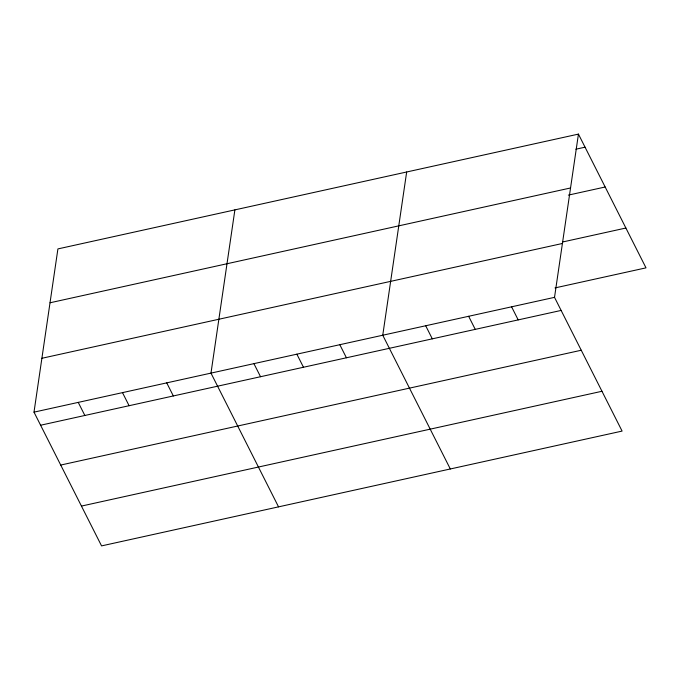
<?xml version="1.0" encoding="UTF-8"?>
<svg xmlns="http://www.w3.org/2000/svg" width="680" height="680" viewBox="0 0 680 680"><rect width="100%" height="100%" fill="white"/><g stroke="black" fill="none" stroke-linecap="round" stroke-linejoin="round"><path stroke-width="1.02" d="M578.442 134.105L554.523 297.347L622.09 431.086L101.558 545.895L34 412.148L57.91 248.914L578.442 134.105L646 267.852L554.999 287.921M234.889 209.873L210.978 373.116L278.536 506.863M406.666 171.989L382.755 335.231L450.313 468.979M575.85 149.209L585.046 147.186M50.023 302.778L570.545 187.969M568.352 195.118L605.166 187M562.496 242.012L625.889 228.029M41.888 358.284L562.419 243.474M34 412.148L554.523 297.347M40.605 425.229L561.136 310.428M60.724 465.052L581.247 350.243M81.447 506.081L601.97 391.272M511.581 306.816L518.194 319.898M468.639 316.285L475.243 329.366M425.697 325.754L432.301 338.835M339.813 344.7L346.418 357.782M296.863 354.17L303.475 367.251M253.921 363.647L260.534 376.728M166.736 382.874L173.34 395.955M122.494 392.632L129.098 405.714M78.242 402.39L84.855 415.471"/></g></svg>
